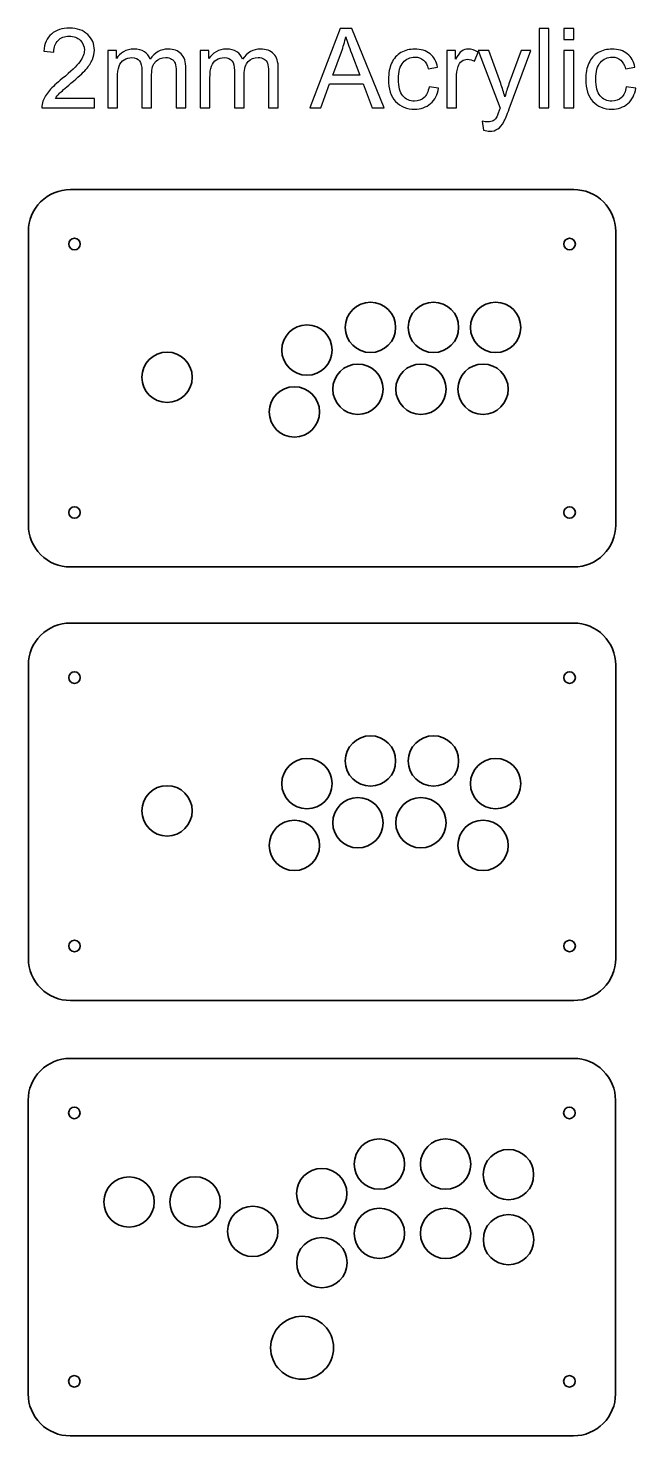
# Model space of a CAD drawing. Header units: centimetres. Extents: x 31 to 203, y -110 to 27.
# Drawn here: x 174.3 to 203.2, y -40 to 27.1 of the extents above; entities that cross this region are included whole.
import ezdxf

# ---------------------------------------------------------------- set-up
doc = ezdxf.new("R2010")
doc.units = ezdxf.units.CM
doc.header["$MEASUREMENT"] = 0
doc.layers.add('Layer 1', color=7, linetype='Continuous')

msp = doc.modelspace()

# ---------------------------------------------------------------- linework, layer by layer
at = {"layer": 'Layer 1', "color": 250, "lineweight": 35}
for centre, major_axis, ratio in [((190.57622, 12.83864), (0, 1.2), 1), ((193.58005, 12.83989), (0, 1.2), 1), ((196.54344, 12.83864), (0, 1.2), 1), ((187.54928, 11.75696), (0, 1.2), 1), ((180.88022, 10.4597), (0, 1.20001), 0.99999167), ((189.97622, 9.89265), (0, 1.2), 1), ((192.98006, 9.89265), (0, 1.2), 1), ((195.94344, 9.89265), (0, 1.2), 1), ((186.94928, 8.81097), (0, 1.2), 1), ((190.57622, -7.83677), (0, 1.2), 1), ((193.58005, -7.83552), (0, 1.2), 1), ((187.54928, -8.91845), (0, 1.2), 1), ((196.54344, -8.91845), (0, 1.2), 1), ((180.88022, -10.21571), (0, 1.20001), 0.99999167), ((189.97622, -10.78276), (0, 1.2), 1), ((192.98006, -10.78276), (0, 1.2), 1), ((186.94928, -11.86444), (0, 1.2), 1), ((195.94344, -11.86444), (0, 1.2), 1), ((191.00031, -27.06253), (0, 1.20001), 0.99999167), ((194.1553, -27.06378), (0, 1.20001), 0.99999167), ((197.15531, -27.56379), (0, 1.20001), 0.99999167), ((188.25532, -28.46753), (0, 1.20001), 0.99999167), ((179.06782, -28.86878), (0, 1.20001), 0.99999167), ((182.21281, -28.86629), (0, 1.20001), 0.99999167), ((184.96531, -30.27003), (0, 1.20001), 0.99999167), ((191.00031, -30.36378), (0, 1.20001), 0.99999167), ((194.15656, -30.36629), (0, 1.20001), 0.99999167), ((197.15656, -30.66628), (0, 1.20001), 0.99999167), ((188.25781, -31.76253), (0, 1.20001), 0.99999167), ((187.31532, -35.82002), (0, 1.5), 1)]:
    msp.add_ellipse(centre, major_axis=major_axis, ratio=ratio, dxfattribs=at)
at = {"layer": 'Layer 1', "color": 250}
for points, knots in [([(177.41812, 23.75008), (177.41812, 23.75008), (177.41812, 23.30558), (177.41812, 23.30558), (177.41812, 23.30558), (174.90987, 23.30558), (174.90987, 23.30558), (174.90634, 23.41759), (174.92486, 23.52518), (174.96455, 23.62925), (175.02893, 23.79947), (175.13212, 23.96792), (175.27411, 24.13284), (175.4161, 24.29777), (175.61895, 24.48827), (175.88265, 24.70434), (176.29276, 25.04213), (176.57145, 25.30936), (176.71697, 25.50691), (176.86338, 25.70447), (176.93658, 25.89144), (176.93658, 26.06783), (176.93658, 26.25216), (176.87043, 26.40738), (176.73814, 26.53438), (176.60585, 26.6605), (176.43299, 26.724), (176.22044, 26.724), (175.99554, 26.724), (175.81563, 26.65697), (175.68069, 26.52292), (175.54575, 26.38974), (175.47784, 26.20453), (175.47608, 25.96729), (175.47608, 25.96729), (174.99983, 26.01491), (174.99983, 26.01491), (175.03246, 26.37122), (175.15593, 26.64286), (175.36936, 26.82983), (175.58367, 27.0168), (175.87031, 27.11029), (176.23102, 27.11029), (176.59438, 27.11029), (176.88278, 27.00975), (177.09445, 26.80778), (177.30699, 26.60582), (177.41283, 26.35535), (177.41283, 26.05725), (177.41283, 25.90555), (177.38196, 25.75651), (177.31934, 25.6101), (177.25761, 25.46282), (177.15442, 25.30848), (177.01066, 25.1462), (176.86602, 24.9848), (176.62702, 24.76167), (176.29364, 24.47945), (176.01406, 24.24485), (175.83415, 24.0861), (175.75477, 24.00232), (175.6754, 23.91853), (175.61013, 23.83475), (175.5581, 23.75008), (175.5581, 23.75008), (177.41812, 23.75008), (177.41812, 23.75008)], [0, 0, 0, 0, 0.04545455, 0.04545455, 0.04545455, 0.09090909, 0.09090909, 0.09090909, 0.13636364, 0.13636364, 0.13636364, 0.18181818, 0.18181818, 0.18181818, 0.22727273, 0.22727273, 0.22727273, 0.27272727, 0.27272727, 0.27272727, 0.31818182, 0.31818182, 0.31818182, 0.36363636, 0.36363636, 0.36363636, 0.40909091, 0.40909091, 0.40909091, 0.45454545, 0.45454545, 0.45454545, 0.5, 0.5, 0.5, 0.54545455, 0.54545455, 0.54545455, 0.59090909, 0.59090909, 0.59090909, 0.63636364, 0.63636364, 0.63636364, 0.68181818, 0.68181818, 0.68181818, 0.72727273, 0.72727273, 0.72727273, 0.77272727, 0.77272727, 0.77272727, 0.81818182, 0.81818182, 0.81818182, 0.86363636, 0.86363636, 0.86363636, 0.90909091, 0.90909091, 0.90909091, 0.95454545, 0.95454545, 0.95454545, 1, 1, 1, 1]), ([(187.68572, 23.30558), (187.68572, 23.30558), (189.13917, 27.09442), (189.13917, 27.09442), (189.13917, 27.09442), (189.69038, 27.09442), (189.69038, 27.09442), (189.69038, 27.09442), (191.23291, 23.30558), (191.23291, 23.30558), (191.23291, 23.30558), (190.66229, 23.30558), (190.66229, 23.30558), (190.66229, 23.30558), (190.22396, 24.45387), (190.22396, 24.45387), (190.22396, 24.45387), (188.62852, 24.45387), (188.62852, 24.45387), (188.62852, 24.45387), (188.21754, 23.30558), (188.21754, 23.30558), (188.21754, 23.30558), (187.68572, 23.30558), (187.68572, 23.30558)], [0, 0, 0, 0, 0.125, 0.125, 0.125, 0.25, 0.25, 0.25, 0.375, 0.375, 0.375, 0.5, 0.5, 0.5, 0.625, 0.625, 0.625, 0.75, 0.75, 0.75, 0.875, 0.875, 0.875, 1, 1, 1, 1]), ([(198.61566, 23.30558), (198.61566, 23.30558), (198.61566, 27.09442), (198.61566, 27.09442), (198.61566, 27.09442), (199.08132, 27.09442), (199.08132, 27.09442), (199.08132, 27.09442), (199.08132, 23.30558), (199.08132, 23.30558), (199.08132, 23.30558), (198.61566, 23.30558), (198.61566, 23.30558)], [0, 0, 0, 0, 0.25, 0.25, 0.25, 0.5, 0.5, 0.5, 0.75, 0.75, 0.75, 1, 1, 1, 1]), ([(199.80187, 26.56525), (199.80187, 26.56525), (199.80187, 27.09442), (199.80187, 27.09442), (199.80187, 27.09442), (200.26754, 27.09442), (200.26754, 27.09442), (200.26754, 27.09442), (200.26754, 26.56525), (200.26754, 26.56525), (200.26754, 26.56525), (199.80187, 26.56525), (199.80187, 26.56525)], [0, 0, 0, 0, 0.25, 0.25, 0.25, 0.5, 0.5, 0.5, 0.75, 0.75, 0.75, 1, 1, 1, 1]), ([(188.77581, 24.86133), (188.77581, 24.86133), (190.06697, 24.86133), (190.06697, 24.86133), (190.06697, 24.86133), (189.67186, 25.91173), (189.67186, 25.91173), (189.5528, 26.23099), (189.46284, 26.49469), (189.40022, 26.70283), (189.34819, 26.45589), (189.27852, 26.21335), (189.1912, 25.97346), (189.1912, 25.97346), (188.77581, 24.86133), (188.77581, 24.86133)], [0, 0, 0, 0, 0.2, 0.2, 0.2, 0.4, 0.4, 0.4, 0.6, 0.6, 0.6, 0.8, 0.8, 0.8, 1, 1, 1, 1]), ([(178.04871, 23.30558), (178.04871, 23.30558), (178.04871, 26.05196), (178.04871, 26.05196), (178.04871, 26.05196), (178.46675, 26.05196), (178.46675, 26.05196), (178.46675, 26.05196), (178.46675, 25.6639), (178.46675, 25.6639), (178.5523, 25.79796), (178.66695, 25.90644), (178.80983, 25.98757), (178.9527, 26.0696), (179.11498, 26.11017), (179.29754, 26.11017), (179.50039, 26.11017), (179.66708, 26.06783), (179.79673, 25.98405), (179.92637, 25.89938), (180.01809, 25.78208), (180.07101, 25.63039), (180.28973, 25.95053), (180.57284, 26.11017), (180.92209, 26.11017), (181.19549, 26.11017), (181.40627, 26.0352), (181.55268, 25.88439), (181.69996, 25.73357), (181.77405, 25.50162), (181.77405, 25.18853), (181.77405, 25.18853), (181.77405, 23.30558), (181.77405, 23.30558), (181.77405, 23.30558), (181.30838, 23.30558), (181.30838, 23.30558), (181.30838, 23.30558), (181.30838, 25.03419), (181.30838, 25.03419), (181.30838, 25.2194), (181.2925, 25.35346), (181.26252, 25.43548), (181.23253, 25.5175), (181.17785, 25.58276), (181.09759, 25.63303), (181.01822, 25.6833), (180.92473, 25.708), (180.81802, 25.708), (180.62399, 25.708), (180.46348, 25.64362), (180.33559, 25.51573), (180.20771, 25.38697), (180.14421, 25.18148), (180.14421, 24.89925), (180.14421, 24.89925), (180.14421, 23.30558), (180.14421, 23.30558), (180.14421, 23.30558), (179.67854, 23.30558), (179.67854, 23.30558), (179.67854, 23.30558), (179.67854, 25.08799), (179.67854, 25.08799), (179.67854, 25.29437), (179.64062, 25.44959), (179.56477, 25.55278), (179.48893, 25.65596), (179.36457, 25.708), (179.19259, 25.708), (179.06206, 25.708), (178.94124, 25.6736), (178.83011, 25.60481), (178.71899, 25.53602), (178.63873, 25.43548), (178.58846, 25.3023), (178.53907, 25.17001), (178.51438, 24.97863), (178.51438, 24.72904), (178.51438, 24.72904), (178.51438, 23.30558), (178.51438, 23.30558), (178.51438, 23.30558), (178.04871, 23.30558), (178.04871, 23.30558)], [0, 0, 0, 0, 0.03571429, 0.03571429, 0.03571429, 0.07142857, 0.07142857, 0.07142857, 0.10714286, 0.10714286, 0.10714286, 0.14285714, 0.14285714, 0.14285714, 0.17857143, 0.17857143, 0.17857143, 0.21428571, 0.21428571, 0.21428571, 0.25, 0.25, 0.25, 0.28571429, 0.28571429, 0.28571429, 0.32142857, 0.32142857, 0.32142857, 0.35714286, 0.35714286, 0.35714286, 0.39285714, 0.39285714, 0.39285714, 0.42857143, 0.42857143, 0.42857143, 0.46428571, 0.46428571, 0.46428571, 0.5, 0.5, 0.5, 0.53571429, 0.53571429, 0.53571429, 0.57142857, 0.57142857, 0.57142857, 0.60714286, 0.60714286, 0.60714286, 0.64285714, 0.64285714, 0.64285714, 0.67857143, 0.67857143, 0.67857143, 0.71428571, 0.71428571, 0.71428571, 0.75, 0.75, 0.75, 0.78571429, 0.78571429, 0.78571429, 0.82142857, 0.82142857, 0.82142857, 0.85714286, 0.85714286, 0.85714286, 0.89285714, 0.89285714, 0.89285714, 0.92857143, 0.92857143, 0.92857143, 0.96428571, 0.96428571, 0.96428571, 1, 1, 1, 1]), ([(182.45667, 23.30558), (182.45667, 23.30558), (182.45667, 26.05196), (182.45667, 26.05196), (182.45667, 26.05196), (182.87471, 26.05196), (182.87471, 26.05196), (182.87471, 26.05196), (182.87471, 25.6639), (182.87471, 25.6639), (182.96026, 25.79796), (183.07491, 25.90644), (183.21779, 25.98757), (183.36066, 26.0696), (183.52294, 26.11017), (183.7055, 26.11017), (183.90835, 26.11017), (184.07504, 26.06783), (184.20469, 25.98405), (184.33433, 25.89938), (184.42605, 25.78208), (184.47897, 25.63039), (184.69769, 25.95053), (184.9808, 26.11017), (185.33005, 26.11017), (185.60345, 26.11017), (185.81423, 26.0352), (185.96064, 25.88439), (186.10792, 25.73357), (186.18201, 25.50162), (186.18201, 25.18853), (186.18201, 25.18853), (186.18201, 23.30558), (186.18201, 23.30558), (186.18201, 23.30558), (185.71634, 23.30558), (185.71634, 23.30558), (185.71634, 23.30558), (185.71634, 25.03419), (185.71634, 25.03419), (185.71634, 25.2194), (185.70046, 25.35346), (185.67048, 25.43548), (185.64049, 25.5175), (185.58581, 25.58276), (185.50555, 25.63303), (185.42618, 25.6833), (185.33269, 25.708), (185.22598, 25.708), (185.03195, 25.708), (184.87144, 25.64362), (184.74355, 25.51573), (184.61567, 25.38697), (184.55217, 25.18148), (184.55217, 24.89925), (184.55217, 24.89925), (184.55217, 23.30558), (184.55217, 23.30558), (184.55217, 23.30558), (184.0865, 23.30558), (184.0865, 23.30558), (184.0865, 23.30558), (184.0865, 25.08799), (184.0865, 25.08799), (184.0865, 25.29437), (184.04858, 25.44959), (183.97273, 25.55278), (183.89689, 25.65596), (183.77253, 25.708), (183.60055, 25.708), (183.47002, 25.708), (183.3492, 25.6736), (183.23807, 25.60481), (183.12695, 25.53602), (183.04669, 25.43548), (182.99642, 25.3023), (182.94703, 25.17001), (182.92234, 24.97863), (182.92234, 24.72904), (182.92234, 24.72904), (182.92234, 23.30558), (182.92234, 23.30558), (182.92234, 23.30558), (182.45667, 23.30558), (182.45667, 23.30558)], [0, 0, 0, 0, 0.03571429, 0.03571429, 0.03571429, 0.07142857, 0.07142857, 0.07142857, 0.10714286, 0.10714286, 0.10714286, 0.14285714, 0.14285714, 0.14285714, 0.17857143, 0.17857143, 0.17857143, 0.21428571, 0.21428571, 0.21428571, 0.25, 0.25, 0.25, 0.28571429, 0.28571429, 0.28571429, 0.32142857, 0.32142857, 0.32142857, 0.35714286, 0.35714286, 0.35714286, 0.39285714, 0.39285714, 0.39285714, 0.42857143, 0.42857143, 0.42857143, 0.46428571, 0.46428571, 0.46428571, 0.5, 0.5, 0.5, 0.53571429, 0.53571429, 0.53571429, 0.57142857, 0.57142857, 0.57142857, 0.60714286, 0.60714286, 0.60714286, 0.64285714, 0.64285714, 0.64285714, 0.67857143, 0.67857143, 0.67857143, 0.71428571, 0.71428571, 0.71428571, 0.75, 0.75, 0.75, 0.78571429, 0.78571429, 0.78571429, 0.82142857, 0.82142857, 0.82142857, 0.85714286, 0.85714286, 0.85714286, 0.89285714, 0.89285714, 0.89285714, 0.92857143, 0.92857143, 0.92857143, 0.96428571, 0.96428571, 0.96428571, 1, 1, 1, 1]), ([(193.36633, 24.311), (193.36633, 24.311), (193.82141, 24.2475), (193.82141, 24.2475), (193.77114, 23.93441), (193.64414, 23.69011), (193.43865, 23.51284), (193.23315, 23.33557), (192.98003, 23.24737), (192.68106, 23.24737), (192.30623, 23.24737), (192.0046, 23.36996), (191.77706, 23.61514), (191.54864, 23.86032), (191.43487, 24.21134), (191.43487, 24.66818), (191.43487, 24.96452), (191.48426, 25.22293), (191.58215, 25.44518), (191.68005, 25.66655), (191.8291, 25.83323), (192.03018, 25.94348), (192.23038, 26.0546), (192.44822, 26.11017), (192.68458, 26.11017), (192.9818, 26.11017), (193.2261, 26.0352), (193.41483, 25.88439), (193.60445, 25.73357), (193.72616, 25.51926), (193.77908, 25.24233), (193.77908, 25.24233), (193.32928, 25.17354), (193.32928, 25.17354), (193.28607, 25.35787), (193.21022, 25.49633), (193.09998, 25.58982), (192.99062, 25.68242), (192.85833, 25.72916), (192.7031, 25.72916), (192.46851, 25.72916), (192.27801, 25.64538), (192.13072, 25.47781), (191.98432, 25.30936), (191.91112, 25.04478), (191.91112, 24.68141), (191.91112, 24.31276), (191.98167, 24.04553), (192.12278, 23.87884), (192.26478, 23.71216), (192.4491, 23.62837), (192.67576, 23.62837), (192.85921, 23.62837), (193.01178, 23.68393), (193.13349, 23.79594), (193.25608, 23.90707), (193.33369, 24.07905), (193.36633, 24.311)], [0, 0, 0, 0, 0.05263158, 0.05263158, 0.05263158, 0.10526316, 0.10526316, 0.10526316, 0.15789474, 0.15789474, 0.15789474, 0.21052632, 0.21052632, 0.21052632, 0.26315789, 0.26315789, 0.26315789, 0.31578947, 0.31578947, 0.31578947, 0.36842105, 0.36842105, 0.36842105, 0.42105263, 0.42105263, 0.42105263, 0.47368421, 0.47368421, 0.47368421, 0.52631579, 0.52631579, 0.52631579, 0.57894737, 0.57894737, 0.57894737, 0.63157895, 0.63157895, 0.63157895, 0.68421053, 0.68421053, 0.68421053, 0.73684211, 0.73684211, 0.73684211, 0.78947368, 0.78947368, 0.78947368, 0.84210526, 0.84210526, 0.84210526, 0.89473684, 0.89473684, 0.89473684, 0.94736842, 0.94736842, 0.94736842, 1, 1, 1, 1]), ([(194.21299, 23.30558), (194.21299, 23.30558), (194.21299, 26.05196), (194.21299, 26.05196), (194.21299, 26.05196), (194.63103, 26.05196), (194.63103, 26.05196), (194.63103, 26.05196), (194.63103, 25.63127), (194.63103, 25.63127), (194.73775, 25.82618), (194.83652, 25.95494), (194.92736, 26.01668), (195.0182, 26.0793), (195.11786, 26.11017), (195.22634, 26.11017), (195.38333, 26.11017), (195.54296, 26.06078), (195.70524, 25.96288), (195.70524, 25.96288), (195.53943, 25.53337), (195.53943, 25.53337), (195.42654, 25.59687), (195.31366, 25.62862), (195.20077, 25.62862), (195.09934, 25.62862), (195.0085, 25.59776), (194.92825, 25.5369), (194.84799, 25.47605), (194.79066, 25.39138), (194.75627, 25.2829), (194.70423, 25.11798), (194.67866, 24.93718), (194.67866, 24.7405), (194.67866, 24.7405), (194.67866, 23.30558), (194.67866, 23.30558), (194.67866, 23.30558), (194.21299, 23.30558), (194.21299, 23.30558)], [0, 0, 0, 0, 0.07692308, 0.07692308, 0.07692308, 0.15384615, 0.15384615, 0.15384615, 0.23076923, 0.23076923, 0.23076923, 0.30769231, 0.30769231, 0.30769231, 0.38461538, 0.38461538, 0.38461538, 0.46153846, 0.46153846, 0.46153846, 0.53846154, 0.53846154, 0.53846154, 0.61538462, 0.61538462, 0.61538462, 0.69230769, 0.69230769, 0.69230769, 0.76923077, 0.76923077, 0.76923077, 0.84615385, 0.84615385, 0.84615385, 0.92307692, 0.92307692, 0.92307692, 1, 1, 1, 1]), ([(195.95924, 22.24989), (195.95924, 22.24989), (195.90633, 22.68028), (195.90633, 22.68028), (196.00863, 22.65294), (196.09683, 22.63883), (196.17267, 22.63883), (196.27674, 22.63883), (196.35965, 22.65647), (196.42138, 22.69086), (196.484, 22.72526), (196.53515, 22.77377), (196.57484, 22.8355), (196.60395, 22.88225), (196.65157, 22.99778), (196.71683, 23.18299), (196.72565, 23.20857), (196.73888, 23.24649), (196.75829, 23.29676), (196.75829, 23.29676), (195.71583, 26.05196), (195.71583, 26.05196), (195.71583, 26.05196), (196.21324, 26.05196), (196.21324, 26.05196), (196.21324, 26.05196), (196.78651, 24.46622), (196.78651, 24.46622), (196.86147, 24.26602), (196.92762, 24.05435), (196.98671, 23.8321), (197.04051, 24.04112), (197.10401, 24.2475), (197.17809, 24.45034), (197.17809, 24.45034), (197.7637, 26.05196), (197.7637, 26.05196), (197.7637, 26.05196), (198.22849, 26.05196), (198.22849, 26.05196), (198.22849, 26.05196), (197.19044, 23.25795), (197.19044, 23.25795), (197.07843, 22.95721), (196.99112, 22.75084), (196.9285, 22.63707), (196.8456, 22.48449), (196.75035, 22.37248), (196.64363, 22.30104), (196.53604, 22.22961), (196.40815, 22.19433), (196.25999, 22.19433), (196.17003, 22.19433), (196.06949, 22.21285), (195.95924, 22.24989)], [0, 0, 0, 0, 0.05555556, 0.05555556, 0.05555556, 0.11111111, 0.11111111, 0.11111111, 0.16666667, 0.16666667, 0.16666667, 0.22222222, 0.22222222, 0.22222222, 0.27777778, 0.27777778, 0.27777778, 0.33333333, 0.33333333, 0.33333333, 0.38888889, 0.38888889, 0.38888889, 0.44444444, 0.44444444, 0.44444444, 0.5, 0.5, 0.5, 0.55555556, 0.55555556, 0.55555556, 0.61111111, 0.61111111, 0.61111111, 0.66666667, 0.66666667, 0.66666667, 0.72222222, 0.72222222, 0.72222222, 0.77777778, 0.77777778, 0.77777778, 0.83333333, 0.83333333, 0.83333333, 0.88888889, 0.88888889, 0.88888889, 0.94444444, 0.94444444, 0.94444444, 1, 1, 1, 1]), ([(199.80187, 23.30558), (199.80187, 23.30558), (199.80187, 26.05196), (199.80187, 26.05196), (199.80187, 26.05196), (200.26754, 26.05196), (200.26754, 26.05196), (200.26754, 26.05196), (200.26754, 23.30558), (200.26754, 23.30558), (200.26754, 23.30558), (199.80187, 23.30558), (199.80187, 23.30558)], [0, 0, 0, 0, 0.25, 0.25, 0.25, 0.5, 0.5, 0.5, 0.75, 0.75, 0.75, 1, 1, 1, 1]), ([(202.77138, 24.311), (202.77138, 24.311), (203.22646, 24.2475), (203.22646, 24.2475), (203.17619, 23.93441), (203.04919, 23.69011), (202.8437, 23.51284), (202.6382, 23.33557), (202.38508, 23.24737), (202.08611, 23.24737), (201.71128, 23.24737), (201.40965, 23.36996), (201.18211, 23.61514), (200.95369, 23.86032), (200.83992, 24.21134), (200.83992, 24.66818), (200.83992, 24.96452), (200.88931, 25.22293), (200.9872, 25.44518), (201.0851, 25.66655), (201.23415, 25.83323), (201.43523, 25.94348), (201.63543, 26.0546), (201.85327, 26.11017), (202.08963, 26.11017), (202.38685, 26.11017), (202.63115, 26.0352), (202.81988, 25.88439), (203.0095, 25.73357), (203.13121, 25.51926), (203.18413, 25.24233), (203.18413, 25.24233), (202.73433, 25.17354), (202.73433, 25.17354), (202.69112, 25.35787), (202.61527, 25.49633), (202.50503, 25.58982), (202.39567, 25.68242), (202.26338, 25.72916), (202.10815, 25.72916), (201.87356, 25.72916), (201.68306, 25.64538), (201.53577, 25.47781), (201.38937, 25.30936), (201.31617, 25.04478), (201.31617, 24.68141), (201.31617, 24.31276), (201.38672, 24.04553), (201.52783, 23.87884), (201.66983, 23.71216), (201.85415, 23.62837), (202.08081, 23.62837), (202.26426, 23.62837), (202.41683, 23.68393), (202.53854, 23.79594), (202.66113, 23.90707), (202.73874, 24.07905), (202.77138, 24.311)], [0, 0, 0, 0, 0.05263158, 0.05263158, 0.05263158, 0.10526316, 0.10526316, 0.10526316, 0.15789474, 0.15789474, 0.15789474, 0.21052632, 0.21052632, 0.21052632, 0.26315789, 0.26315789, 0.26315789, 0.31578947, 0.31578947, 0.31578947, 0.36842105, 0.36842105, 0.36842105, 0.42105263, 0.42105263, 0.42105263, 0.47368421, 0.47368421, 0.47368421, 0.52631579, 0.52631579, 0.52631579, 0.57894737, 0.57894737, 0.57894737, 0.63157895, 0.63157895, 0.63157895, 0.68421053, 0.68421053, 0.68421053, 0.73684211, 0.73684211, 0.73684211, 0.78947368, 0.78947368, 0.78947368, 0.84210526, 0.84210526, 0.84210526, 0.89473684, 0.89473684, 0.89473684, 0.94736842, 0.94736842, 0.94736842, 1, 1, 1, 1])]:
    msp.add_open_spline(points, degree=3, knots=knots, dxfattribs=at)
at = {"layer": 'Layer 1', "lineweight": 35}
for points, knots in [([(202.2679, 17.4146), (202.26756, 17.94537), (202.0564, 18.45426), (201.68085, 18.82933), (201.3053, 19.20441), (200.79867, 19.41493), (200.2679, 19.4146), (200.2679, 19.4146), (176.2679, 19.4146), (176.2679, 19.4146), (175.73713, 19.41426), (175.22824, 19.20309), (174.85316, 18.82755), (174.47809, 18.452), (174.26756, 17.94537), (174.2679, 17.4146), (174.2679, 17.4146), (174.2679, 3.4146), (174.2679, 3.4146), (174.26823, 2.88383), (174.4794, 2.37493), (174.85495, 1.99986), (175.2305, 1.62479), (175.73713, 1.41426), (176.2679, 1.4146), (176.2679, 1.4146), (200.2679, 1.4146), (200.2679, 1.4146), (200.79867, 1.41493), (201.30756, 1.6261), (201.68264, 2.00165), (202.05771, 2.37719), (202.26823, 2.88383), (202.2679, 3.4146), (202.2679, 3.4146), (202.2679, 17.4146), (202.2679, 17.4146)], [0, 0, 0, 0, 0.08333333, 0.08333333, 0.08333333, 0.16666667, 0.16666667, 0.16666667, 0.25, 0.25, 0.25, 0.33333333, 0.33333333, 0.33333333, 0.41666667, 0.41666667, 0.41666667, 0.5, 0.5, 0.5, 0.58333333, 0.58333333, 0.58333333, 0.66666667, 0.66666667, 0.66666667, 0.75, 0.75, 0.75, 0.83333333, 0.83333333, 0.83333333, 0.91666667, 0.91666667, 0.91666667, 1, 1, 1, 1]), ([(176.7429, 16.8146), (176.7429, 16.96648), (176.61978, 17.0896), (176.4679, 17.0896), (176.31602, 17.0896), (176.1929, 16.96648), (176.1929, 16.8146), (176.1929, 16.66272), (176.31602, 16.5396), (176.4679, 16.5396), (176.61978, 16.5396), (176.7429, 16.66272), (176.7429, 16.8146)], [0, 0, 0, 0, 0.25, 0.25, 0.25, 0.5, 0.5, 0.5, 0.75, 0.75, 0.75, 1, 1, 1, 1]), ([(200.3429, 16.8146), (200.3429, 16.96648), (200.21978, 17.0896), (200.0679, 17.0896), (199.91602, 17.0896), (199.7929, 16.96648), (199.7929, 16.8146), (199.7929, 16.66272), (199.91602, 16.5396), (200.0679, 16.5396), (200.21978, 16.5396), (200.3429, 16.66272), (200.3429, 16.8146)], [0, 0, 0, 0, 0.25, 0.25, 0.25, 0.5, 0.5, 0.5, 0.75, 0.75, 0.75, 1, 1, 1, 1]), ([(176.7429, 4.0146), (176.7429, 4.16648), (176.61978, 4.2896), (176.4679, 4.2896), (176.31602, 4.2896), (176.1929, 4.16648), (176.1929, 4.0146), (176.1929, 3.86272), (176.31602, 3.7396), (176.4679, 3.7396), (176.61978, 3.7396), (176.7429, 3.86272), (176.7429, 4.0146)], [0, 0, 0, 0, 0.25, 0.25, 0.25, 0.5, 0.5, 0.5, 0.75, 0.75, 0.75, 1, 1, 1, 1]), ([(200.3429, 4.0146), (200.3429, 4.16648), (200.21978, 4.2896), (200.0679, 4.2896), (199.91602, 4.2896), (199.7929, 4.16648), (199.7929, 4.0146), (199.7929, 3.86272), (199.91602, 3.7396), (200.0679, 3.7396), (200.21978, 3.7396), (200.3429, 3.86272), (200.3429, 4.0146)], [0, 0, 0, 0, 0.25, 0.25, 0.25, 0.5, 0.5, 0.5, 0.75, 0.75, 0.75, 1, 1, 1, 1]), ([(202.2679, -3.26081), (202.26756, -2.73004), (202.0564, -2.22115), (201.68085, -1.84608), (201.3053, -1.471), (200.79867, -1.26048), (200.2679, -1.26081), (200.2679, -1.26081), (176.2679, -1.26081), (176.2679, -1.26081), (175.73713, -1.26115), (175.22824, -1.47232), (174.85316, -1.84786), (174.47809, -2.22341), (174.26756, -2.73004), (174.2679, -3.26081), (174.2679, -3.26081), (174.2679, -17.26081), (174.2679, -17.26081), (174.26823, -17.79158), (174.4794, -18.30048), (174.85495, -18.67555), (175.2305, -19.05062), (175.73713, -19.26115), (176.2679, -19.26081), (176.2679, -19.26081), (200.2679, -19.26081), (200.2679, -19.26081), (200.79867, -19.26048), (201.30756, -19.04931), (201.68264, -18.67376), (202.05771, -18.29822), (202.26823, -17.79158), (202.2679, -17.26081), (202.2679, -17.26081), (202.2679, -3.26081), (202.2679, -3.26081)], [0, 0, 0, 0, 0.08333333, 0.08333333, 0.08333333, 0.16666667, 0.16666667, 0.16666667, 0.25, 0.25, 0.25, 0.33333333, 0.33333333, 0.33333333, 0.41666667, 0.41666667, 0.41666667, 0.5, 0.5, 0.5, 0.58333333, 0.58333333, 0.58333333, 0.66666667, 0.66666667, 0.66666667, 0.75, 0.75, 0.75, 0.83333333, 0.83333333, 0.83333333, 0.91666667, 0.91666667, 0.91666667, 1, 1, 1, 1]), ([(176.7429, -3.86081), (176.7429, -3.70893), (176.61978, -3.58581), (176.4679, -3.58581), (176.31602, -3.58581), (176.1929, -3.70893), (176.1929, -3.86081), (176.1929, -4.01269), (176.31602, -4.13581), (176.4679, -4.13581), (176.61978, -4.13581), (176.7429, -4.01269), (176.7429, -3.86081)], [0, 0, 0, 0, 0.25, 0.25, 0.25, 0.5, 0.5, 0.5, 0.75, 0.75, 0.75, 1, 1, 1, 1]), ([(200.3429, -3.86081), (200.3429, -3.70893), (200.21978, -3.58581), (200.0679, -3.58581), (199.91602, -3.58581), (199.7929, -3.70893), (199.7929, -3.86081), (199.7929, -4.01269), (199.91602, -4.13581), (200.0679, -4.13581), (200.21978, -4.13581), (200.3429, -4.01269), (200.3429, -3.86081)], [0, 0, 0, 0, 0.25, 0.25, 0.25, 0.5, 0.5, 0.5, 0.75, 0.75, 0.75, 1, 1, 1, 1]), ([(176.7429, -16.66081), (176.7429, -16.50893), (176.61978, -16.38581), (176.4679, -16.38581), (176.31602, -16.38581), (176.1929, -16.50893), (176.1929, -16.66081), (176.1929, -16.81269), (176.31602, -16.93581), (176.4679, -16.93581), (176.61978, -16.93581), (176.7429, -16.81269), (176.7429, -16.66081)], [0, 0, 0, 0, 0.25, 0.25, 0.25, 0.5, 0.5, 0.5, 0.75, 0.75, 0.75, 1, 1, 1, 1]), ([(200.3429, -16.66081), (200.3429, -16.50893), (200.21978, -16.38581), (200.0679, -16.38581), (199.91602, -16.38581), (199.7929, -16.50893), (199.7929, -16.66081), (199.7929, -16.81269), (199.91602, -16.93581), (200.0679, -16.93581), (200.21978, -16.93581), (200.3429, -16.81269), (200.3429, -16.66081)], [0, 0, 0, 0, 0.25, 0.25, 0.25, 0.5, 0.5, 0.5, 0.75, 0.75, 0.75, 1, 1, 1, 1]), ([(202.25781, -24.02095), (202.25747, -23.49018), (202.04631, -22.98129), (201.67076, -22.60622), (201.29521, -22.23114), (200.78858, -22.02062), (200.25781, -22.02095), (200.25781, -22.02095), (176.25781, -22.02095), (176.25781, -22.02095), (175.72704, -22.02129), (175.21815, -22.23246), (174.84307, -22.608), (174.468, -22.98355), (174.25747, -23.49018), (174.25781, -24.02095), (174.25781, -24.02095), (174.25781, -38.02095), (174.25781, -38.02095), (174.25814, -38.55172), (174.46931, -39.06062), (174.84486, -39.43569), (175.22041, -39.81076), (175.72704, -40.02129), (176.25781, -40.02095), (176.25781, -40.02095), (200.25781, -40.02095), (200.25781, -40.02095), (200.78858, -40.02062), (201.29747, -39.80945), (201.67255, -39.4339), (202.04762, -39.05836), (202.25814, -38.55172), (202.25781, -38.02095), (202.25781, -38.02095), (202.25781, -24.02095), (202.25781, -24.02095)], [0, 0, 0, 0, 0.08333333, 0.08333333, 0.08333333, 0.16666667, 0.16666667, 0.16666667, 0.25, 0.25, 0.25, 0.33333333, 0.33333333, 0.33333333, 0.41666667, 0.41666667, 0.41666667, 0.5, 0.5, 0.5, 0.58333333, 0.58333333, 0.58333333, 0.66666667, 0.66666667, 0.66666667, 0.75, 0.75, 0.75, 0.83333333, 0.83333333, 0.83333333, 0.91666667, 0.91666667, 0.91666667, 1, 1, 1, 1]), ([(176.73281, -24.62095), (176.73281, -24.46907), (176.60969, -24.34595), (176.45781, -24.34595), (176.30593, -24.34595), (176.18281, -24.46907), (176.18281, -24.62095), (176.18281, -24.77283), (176.30593, -24.89595), (176.45781, -24.89595), (176.60969, -24.89595), (176.73281, -24.77283), (176.73281, -24.62095)], [0, 0, 0, 0, 0.25, 0.25, 0.25, 0.5, 0.5, 0.5, 0.75, 0.75, 0.75, 1, 1, 1, 1]), ([(200.33281, -24.62095), (200.33281, -24.46907), (200.20969, -24.34595), (200.05781, -24.34595), (199.90593, -24.34595), (199.78281, -24.46907), (199.78281, -24.62095), (199.78281, -24.77283), (199.90593, -24.89595), (200.05781, -24.89595), (200.20969, -24.89595), (200.33281, -24.77283), (200.33281, -24.62095)], [0, 0, 0, 0, 0.25, 0.25, 0.25, 0.5, 0.5, 0.5, 0.75, 0.75, 0.75, 1, 1, 1, 1]), ([(176.73281, -37.42095), (176.73281, -37.26907), (176.60969, -37.14595), (176.45781, -37.14595), (176.30593, -37.14595), (176.18281, -37.26907), (176.18281, -37.42095), (176.18281, -37.57283), (176.30593, -37.69595), (176.45781, -37.69595), (176.60969, -37.69595), (176.73281, -37.57283), (176.73281, -37.42095)], [0, 0, 0, 0, 0.25, 0.25, 0.25, 0.5, 0.5, 0.5, 0.75, 0.75, 0.75, 1, 1, 1, 1]), ([(200.33281, -37.42095), (200.33281, -37.26907), (200.20969, -37.14595), (200.05781, -37.14595), (199.90593, -37.14595), (199.78281, -37.26907), (199.78281, -37.42095), (199.78281, -37.57283), (199.90593, -37.69595), (200.05781, -37.69595), (200.20969, -37.69595), (200.33281, -37.57283), (200.33281, -37.42095)], [0, 0, 0, 0, 0.25, 0.25, 0.25, 0.5, 0.5, 0.5, 0.75, 0.75, 0.75, 1, 1, 1, 1])]:
    msp.add_open_spline(points, degree=3, knots=knots, dxfattribs=at)

doc.saveas('drawing.dxf')
